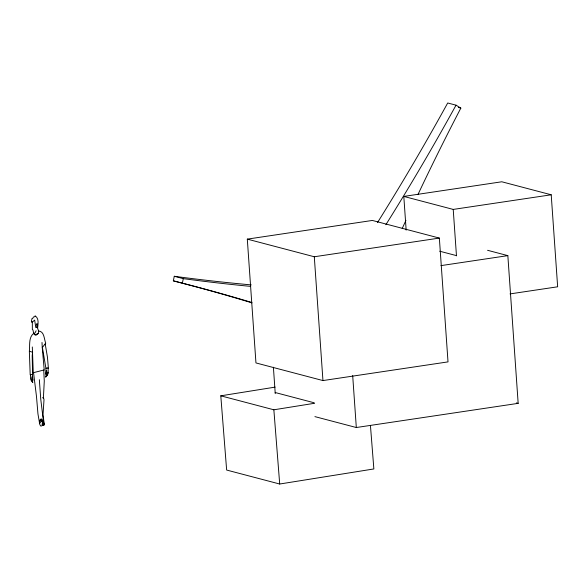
<?xml version="1.0" encoding="UTF-8"?>
<svg xmlns="http://www.w3.org/2000/svg" width="587" height="587" viewBox="0 0 587 587"><rect width="100%" height="100%" fill="white"/><g stroke="black" fill="none" stroke-linecap="round" stroke-linejoin="round"><path stroke-width="0.88" d="M48.09 372.459L47.444 375.049M36.482 327.392C37.458 328.001 37.656 324.457 37.062 323.628L36.497 324.127L35.778 327.509L34.655 320.098L32.322 322.109L32.351 329.608L32.967 329.989L33.679 333.321C28.374 337.701 30.069 345.207 29.35 351.187L30.194 374.851L32.578 374.293L32.204 355.795L32.578 352.288M30.465 374.77C30.363 377.287 30.407 380.853 32.681 382.269M43.394 398.287L44.282 380.992L43.732 370.045L33.268 372.73L32.314 346.968M42.587 422.684L42.037 424.526L42.902 425.164L40.943 426.177C39.102 424.408 38.889 421.371 40.378 419.316L41.442 418.942L41.963 419.331L42.587 422.684L41.765 421.327L41.119 421.297L39.542 423.653M39.41 423.286L39.923 420.857L41.332 419.72L42.425 420.835L42.902 425.164M43.108 422.126L44.194 422.809L44.443 423.946L44.23 425.091L42.572 425.568M252.006 302.885A2240.087 1991.39 -75.3 0 0 173.334 280.835L174.28 276.279A2240.087 1991.39 -75.3 0 0 251.28 284.9M251.779 302.459A2240.087 1991.39 -75.3 0 0 182.359 283.213L183.305 278.656L200.761 280.909A2240.087 1991.39 -75.3 0 0 250.656 286.383M46.065 368.409L45.47 374.257L46.219 373.332L46.578 370.426C47.701 372.496 43.269 383.384 47.672 372.319M33.606 333.379L35.198 335.104L36.034 335.206L38.199 333.533L38.705 331.332L37.12 326.856M36.115 330.752L35.066 332.888L33.679 333.321M37.663 327.715C38.067 323.819 39.131 318.235 35.059 315.821L35.227 316.576L33.422 317.017L32.711 318.477L32.08 318.381L31.419 321.038L31.61 322.204L32.021 321.779L32.322 322.109M39.38 422.222L37.95 413.879L36.497 396.563L33.532 372.591M38.199 333.533L35.477 334.634L33.782 333.702M42.932 424.379L44.443 423.946M43.732 370.045L44.238 370.17L42.257 347.599L45.735 343.175C43.974 339 44.502 331.369 38.412 330.936M370.441 425.494L373.86 468.947L279.705 484.018L226.641 470.048L220.793 395.821L275.112 387.127M220.793 395.821L273.858 409.792L314.603 403.269M406.16 230.119L403.805 196.418L501.797 181.779L551.215 194.789L557.65 286.794L510 293.911M247.303 239.129L372.363 220.448L439.355 238.08L448.013 361.885L322.953 380.567L255.954 362.935L247.303 239.129L314.294 256.761L439.355 238.08M403.805 196.418L453.223 209.42L551.215 194.789M440.932 265.625L507.843 255.631L518.167 403.35L356.316 427.519L314.903 416.623M32.681 352.281L29.563 351.283M45.206 343.931L47.444 357.153L48.398 368.423L46.953 367.741L45.947 368.497L42.418 347.548M417.988 194.466A2237.593 1989.167 -75.3 0 1 460.832 108.118L456.033 105.176L447.705 102.982A2237.593 1989.167 -75.3 0 1 377.514 222.546M458.33 107.458L460.832 108.118M487.577 250.297L507.843 255.631M439.685 251.207L456.451 255.616M174.28 276.279L183.305 278.656M173.334 280.835L182.359 283.213M516.406 402.887L518.167 403.35M275.164 392.52L314.104 402.77M43.592 422.082L44.01 422.192L43.012 415.038L44.003 399.732L43.761 398.632L42.646 397.568M42.374 423.601L43.064 423.931L43.181 419.169L40.738 399.057L39.351 379.701M46.094 376.472C48.494 375.467 48.325 370.463 48.017 367.976M32.388 374.323L32.916 380.332L32.043 376.773L31.999 379.305L32.762 382.386L31.148 378.901M273.858 409.792L279.705 484.018M453.223 209.42L456.473 255.881M352.684 375.548L356.316 427.519M314.294 256.761L322.953 380.567M273.395 367.205L275.244 393.65M42.007 342.47L42.257 347.599M402.212 228.534A2237.593 1989.167 -75.3 0 1 405.925 220.396M456.033 105.176A2237.593 1989.167 -75.3 0 1 385.85 224.74"/></g></svg>
